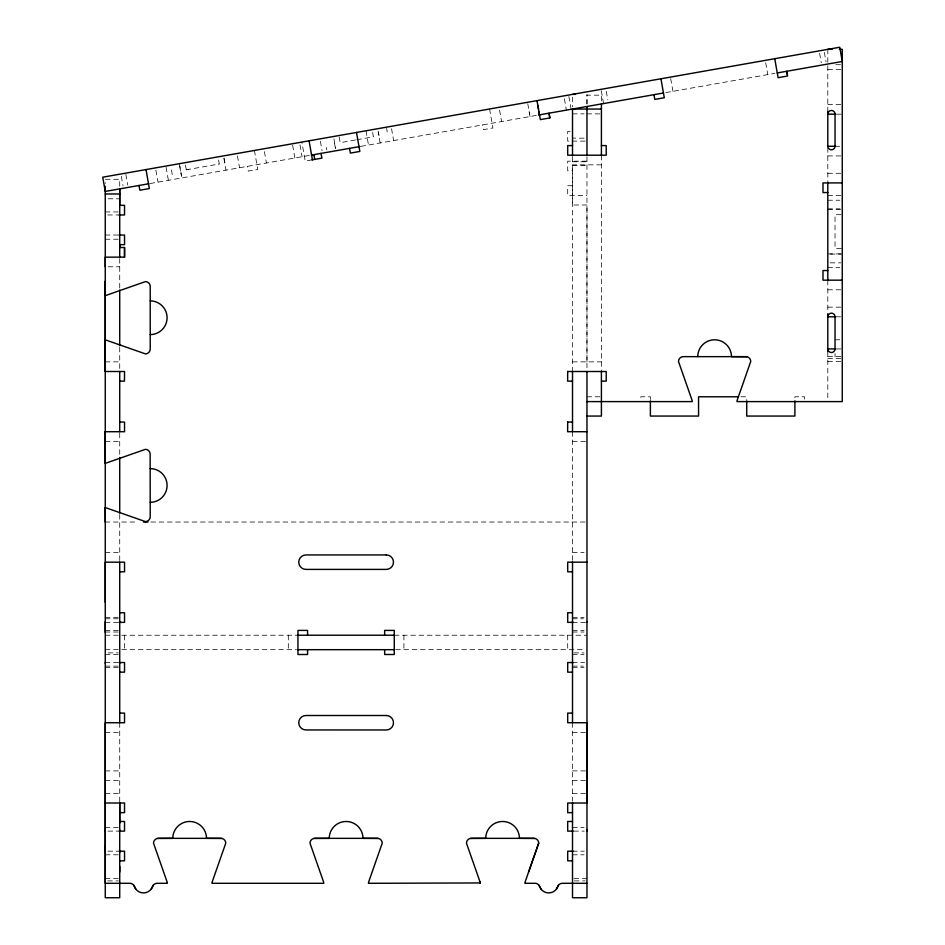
<?xml version="1.0" encoding="UTF-8"?>
<svg xmlns="http://www.w3.org/2000/svg" width="945" height="945" viewBox="0 0 945 945"><rect width="100%" height="100%" fill="white"/><g stroke="black" fill="none" stroke-linecap="round" stroke-linejoin="round"><path stroke-width="0.71" stroke-dasharray="4.72 3.54" d="M119.72 258.528L119.72 288.52M586.963 361.864L586.963 204.982L572.516 204.982L572.516 155.204M586.963 104.104L586.963 94.358M186.378 169.793L185.055 163.91M187.96 169.509L188.811 169.368M218.673 164.099L219.311 163.981L218.059 156.87M186.106 169.84L219.027 164.04M355.426 139.99L340.2 142.671L339.16 136.742M356.808 139.742L373.405 136.812L372.365 130.882M150.101 183.531L309.972 155.334M360.86 146.369L537.138 115.278M665.823 92.586L774.9 73.356M311.98 159.87L305.2 161.075L301.857 142.093M380.185 142.955L378.201 132.3M584.081 138.183L572.516 138.1M835.841 64.697L842.255 64.697M827.808 69.505L842.255 69.505M827.808 104.541L842.255 104.541M572.516 113.861L584.069 113.861M586.963 113.861L599.969 113.861M836.904 114.168L841.062 114.168M570.107 131.473L567.697 131.473L567.697 141.112L586.963 141.112M835.037 146.286L842.255 146.286M827.808 155.925L842.255 155.925M586.963 161.182L567.697 161.182L567.697 170.821L572.505 170.821M572.516 161.772L586.963 161.772M601.41 164.843L572.516 164.843L572.516 371.503M572.516 165.387L586.963 165.387M827.808 173.289L842.255 173.289M572.505 185.716L567.697 185.716L567.697 195.355L586.963 195.355M827.808 195.414L842.255 195.414M108.155 198.793L119.72 198.793M827.808 200.234L839.857 200.234M827.808 208.987L839.857 208.987M827.808 209.188L842.255 209.188M105.261 211.94L118.267 211.94M841.062 214.68L835.037 214.68L835.037 248.405L842.255 248.405M107.671 214.964L119.72 214.964M105.261 235.033L118.515 235.033M105.261 239.239L119.72 239.239M827.808 253.898L842.255 253.898M830.218 254.099L842.255 254.099M830.218 262.852L840.92 262.852M108.155 266.785L119.72 266.785M827.808 267.671L839.857 267.671M827.808 289.796L842.255 289.796M827.808 307.16L842.255 307.16M835.841 316.799L842.255 316.799M835.037 339.787L840.814 339.787M836.904 348.918L841.062 348.918M827.808 356.643L842.255 356.643M827.808 358.545L842.255 358.545M827.808 361.462L842.255 361.462M105.261 361.864L119.72 361.864M572.516 361.864L601.41 361.864M586.963 396.782L599.969 396.782M740.88 396.782L746.727 396.782L746.727 399.534M105.261 441.339L119.72 441.339M572.516 441.339L586.963 441.339M105.19 522.03L137.675 522.03M150.857 522.03L585.416 522.03M105.261 552.53L119.72 552.53M572.516 552.53L584.069 552.53M105.261 617.569L118.267 617.569M572.516 617.569L584.069 617.569M105.261 618.762L118.515 618.762M572.516 618.762L583.348 618.762M105.261 622.377L118.515 622.377M572.516 622.377L586.963 622.377M105.261 630.409L118.267 630.409M572.516 630.409L584.069 630.409M105.261 632.016L118.267 632.016M572.516 632.016L584.069 632.016M105.261 635.229L297.947 635.229M394.278 635.229L586.963 635.229M105.261 649.676L296.565 649.676M395.66 649.676L584.211 649.676M108.155 652.889L118.267 652.889M573.958 652.889L584.069 652.889M105.261 654.495L118.267 654.495M572.516 654.495L584.069 654.495M105.261 662.528L119.72 662.528M572.516 662.528L584.553 662.528M105.261 666.13L118.515 666.13M572.516 666.13L583.348 666.13M105.261 667.335L118.267 667.335M572.516 667.335L584.069 667.335M105.261 732.363L119.72 732.363M572.516 732.363L586.963 732.363M105.261 770.907L119.72 770.907M572.516 770.907L586.963 770.907M105.261 780.535L119.72 780.535M572.516 780.535L586.963 780.535M105.261 793.387L119.72 793.387M572.516 793.387L586.963 793.387M105.261 827.501L118.267 827.501M572.516 827.501L584.069 827.501M107.966 831.116L118.468 831.116M573.757 831.116L584.258 831.116M107.966 851.185L118.468 851.185M572.552 851.185L584.258 851.185M105.261 854.8L118.267 854.8M572.516 854.8L584.069 854.8M105.261 878.484L118.373 878.484M573.958 878.484L586.963 878.484M107.671 880.894L118.373 880.894M574.324 880.894L585.156 880.894M824.347 52.412L826.024 61.897M819.61 53.251L821.288 62.736M765.686 62.76L767.777 74.62M670.678 78.529L672.946 91.334M606.288 91.346L607.789 99.886M601.292 90.767L603.548 103.572M568.866 96.484L571.123 109.289M564.378 98.741L566.386 110.128M527.783 103.726L530.015 116.542M529.188 111.793L529.602 114.168M499.562 110.163L501.571 121.551M489.581 108.994L492.924 127.965L483.438 129.642L482.6 124.894M391.549 128.721L393.64 140.581M386.599 128.378L387.226 131.934M378.189 131.083L379.028 135.82M365.998 130.788L368.503 145.022M333.951 138.88L335.617 148.365M334.589 143.664L335.593 149.357M326.391 147.55L326.805 149.924M320.39 141.277L322.068 150.763M300.002 144.868L302.093 156.728M292.619 145.187L294.875 158.004M264.411 151.637L266.419 163.012M254.418 150.456L257.761 169.438L248.275 171.104L247.436 166.367M237.443 155.901L239.534 167.761M224.083 158.252L225.347 165.363M223.894 158.287L225.985 170.147M179.432 163.686L181.936 177.908L180.908 173.207M179.656 166.084L180.495 170.832M171.458 169.982L172.285 174.719M166.084 167.253L168.387 180.306M155.913 170.277L158.004 182.137M125.874 174.352L127.764 185.019M121.35 176.372L123.015 185.858M835.037 353.584L835.037 356.643M827.808 49.329L827.808 112.798M827.808 147.668L827.808 182.917M827.808 280.169L827.808 315.417M827.808 351.67L827.808 401.601M804.526 399.192L804.526 396.782L794.899 396.782L794.899 399.534M650.384 399.534L650.384 396.782L640.745 396.782L640.745 399.192M601.41 100.914L601.41 95.161L586.963 95.161L586.963 103.785M601.41 155.204L601.41 371.503M586.963 156.587L586.963 371.503M572.516 97.146L572.516 106.891M572.516 431.711L572.516 562.169M572.516 722.736L572.516 801.195M567.697 635.229L567.697 649.676M403.917 635.229L403.917 649.676M288.308 635.229L288.308 649.676M124.539 635.229L124.539 649.676M119.72 186.26L119.72 179.29L105.261 179.29L105.261 183.472M119.72 347.193L119.72 370.121M119.72 433.082L119.72 455.974M119.72 514.493L119.72 562.169M119.72 722.736L119.72 803.014"/><path stroke-width="1.42" d="M105.261 663.177L105.261 662.528M105.261 632.418L105.261 621.727M105.261 602.308L105.261 562.169L124.539 562.169L124.539 571.808L119.72 571.808M105.261 361.864L105.261 257.158L124.539 257.158L124.539 247.519L119.72 247.519L119.72 244.66L124.527 244.66L124.527 235.033L119.023 235.033M119.72 872.058L119.72 866.435M119.72 823.083L119.72 803.014M119.72 188.882L119.72 205.325L124.539 205.325L124.527 214.964L119.023 214.964M119.72 852.52L119.72 851.185M119.72 663.177L119.72 662.528M572.516 622.377L572.516 621.727M586.963 831.116L586.963 829.781M586.963 622.377L586.963 621.727M586.963 109.679L586.963 106.891M528.538 872.235L538.709 843.153A4.819 4.819 0 0 0 533.89 838.345L471.271 838.345A4.819 4.819 0 0 0 466.452 843.153L480.025 881.921A4.772 4.772 0 0 1 480.214 882.949L368.467 883.303A4.796 4.796 0 0 1 368.668 881.921L382.241 843.153A4.819 4.819 0 0 0 377.421 838.345L314.803 838.345A4.819 4.819 0 0 0 309.984 843.153L323.556 881.921A4.796 4.796 0 0 1 323.757 883.303L211.999 883.303A4.819 4.819 0 0 1 212.2 881.909L225.772 843.153A4.819 4.819 0 0 0 220.953 838.345L158.335 838.345A4.819 4.819 0 0 0 153.515 843.153L167.088 881.921A4.772 4.772 0 0 1 167.289 883.303L157.13 883.303A4.819 4.819 0 0 0 152.582 886.516A9.639 9.639 0 0 1 134.414 886.516A4.819 4.819 0 0 0 129.878 883.303L105.261 883.303L105.261 722.736L124.539 722.736L124.539 713.097L119.72 713.097M538.709 843.153L525.148 881.921A4.819 4.819 0 0 0 524.947 883.303L535.106 883.303A4.819 4.819 0 0 1 539.642 886.505A9.639 9.639 0 0 0 557.81 886.516A4.819 4.819 0 0 1 562.346 883.303L586.963 883.303M151.224 889.056L153.267 885.241M556.451 889.056L558.483 885.241M148.743 183.767L105.249 191.433L102.745 177.199L839.751 47.25L842.255 61.484L777.274 72.942M311.425 155.086L360.01 146.51M538.473 115.042L663.449 93.012M311.98 159.87L321.902 158.122L321.064 153.385M549.199 114.38L548.998 113.187L549.848 117.936L540.339 119.613L537.835 105.379M157.461 838.416L172.781 838.345A16.856 16.856 0 0 1 189.65 821.477A16.856 16.856 0 0 1 206.506 838.345L221.827 838.416M313.929 838.416L329.25 838.345A16.856 16.856 0 0 1 346.118 821.477A16.856 16.856 0 0 1 362.974 838.345L378.295 838.416M470.397 838.416L485.718 838.345A16.856 16.856 0 0 1 502.586 821.477A16.856 16.856 0 0 1 519.443 838.345L534.775 838.416M827.808 49.329L832.143 49.329M839.373 49.329L842.255 49.329L842.255 401.601L736.97 401.601A4.808 4.808 0 0 1 737.171 400.231L750.743 361.462A4.819 4.819 0 0 0 745.924 356.643L683.306 356.643A4.819 4.819 0 0 0 678.486 361.462L692.047 400.231A4.843 4.843 0 0 1 692.248 401.601L586.963 401.601M572.516 94.358L575.399 94.358M601.41 109.041L572.516 109.041L572.516 155.878M835.841 114.168L827.808 114.168A3.615 3.615 0 0 1 831.423 110.459A3.615 3.615 0 0 1 835.037 114.073L835.037 146.286M572.516 145.577L567.697 145.577L567.697 155.204L606.229 155.204L606.229 145.577L601.41 145.577M835.569 146.286L827.808 146.286L827.808 111.415M842.255 182.917L822.989 182.917L822.989 192.556L827.808 192.556M105.261 193.985L119.72 193.985M827.808 270.53L822.989 270.53L822.989 280.169L842.255 280.169M835.569 316.799L827.808 316.799A3.615 3.615 0 0 1 831.423 313.185A3.615 3.615 0 0 1 835.037 316.799L835.037 348.918A3.615 3.615 0 0 1 831.423 352.52A3.615 3.615 0 0 1 827.808 348.918L835.841 348.918M105.261 371.503L124.539 371.503L124.456 381.13L119.637 381.13M567.614 371.503L606.229 371.503L606.229 381.13L601.41 381.13M572.516 381.13L567.614 381.13L567.697 371.503M737.962 396.782L698.556 396.782L698.556 416.06L650.384 416.06L650.384 400.916M586.963 416.06L601.41 416.06L601.41 371.503M119.637 422.072L124.539 422.072L124.539 431.711L105.261 431.711M567.614 422.072L572.516 422.072M586.963 431.711L567.614 431.711L567.697 422.072M105.261 522.03L105.19 507.819M143.486 522.03L147.987 522.03M586.963 562.169L567.697 562.169L567.697 571.808L572.516 571.808M119.72 612.75L124.539 612.75L124.539 622.377L119.035 622.377M572.516 612.75L567.697 612.75L567.697 622.377L573.202 622.377M297.947 635.229L394.278 635.229M297.947 649.676L394.278 649.676M119.035 662.528L124.539 662.528L124.539 672.155L119.72 672.155M573.202 662.528L567.697 662.528L567.697 672.155L572.516 672.155M572.516 713.097L567.697 713.097L567.697 722.736L586.963 722.736L586.963 803.014L567.697 803.014L567.697 812.653L572.516 812.653M105.261 803.014L124.539 803.014L124.527 812.653L119.72 812.653M119.72 821.477L124.539 821.477L124.527 831.116L119.023 831.116M572.516 821.477L567.697 821.477L567.697 831.116L573.202 831.116M119.023 851.185L124.539 851.185L124.539 860.824L119.72 860.824M573.202 851.185L567.697 851.185L567.697 860.824L572.516 860.824M746.798 356.726L731.465 356.643A16.856 16.856 0 0 0 714.609 339.787A16.856 16.856 0 0 0 697.753 356.643M538.969 885.241L541.001 889.056M133.741 885.241L135.773 889.056M786.961 72.458L786.76 71.265L787.598 76.013L778.101 77.679L774.758 58.708M787.173 73.639L787.386 74.82M660.945 78.778L664.288 97.748L654.802 99.426L653.964 94.677M549.411 115.562L549.836 117.936M536.996 100.631L538.508 109.171M539.004 112.018L539.512 114.865M356.501 132.454L359.856 151.436L350.371 153.102L349.532 148.365M313.858 154.649L314.697 159.398M309.074 140.829L312.417 159.799M146.014 169.58L149.357 188.551L139.872 190.228L139.033 185.48M572.516 662.528L572.516 663.177M119.72 621.727L119.72 622.377M119.72 829.781L119.72 831.116M105.261 829.781L105.261 831.116M827.808 182.917L827.808 280.169M827.808 314.047L827.808 351.67M794.899 400.916L794.899 416.06L746.727 416.06L746.727 400.916M601.41 103.785L601.41 155.204M586.963 106.667L586.963 155.204M586.963 371.503L586.963 897.75L572.516 897.75L572.516 802.671M572.516 371.503L572.516 431.711M572.516 562.169L572.516 722.736M384.65 635.229L384.65 630.409L394.278 630.409L394.278 654.495L384.65 654.495L384.65 649.676M307.574 635.229L307.574 630.409L297.947 630.409L297.947 654.495L307.574 654.495L307.574 649.676M124.539 247.519L124.539 257.158M119.72 189.047L119.72 257.158M119.72 289.985L119.72 345.728M119.72 371.503L119.72 431.711M119.72 457.439L119.72 513.029M119.72 562.169L119.72 722.736M119.72 802.671L119.72 897.75L105.261 897.75L105.261 281.185L105.19 295.383M105.261 186.26L105.261 266.785M105.19 340.106L105.19 371.503M105.19 431.711L105.19 463.097M105.261 846.165L105.261 851.185M835.037 146.191A3.615 3.615 0 0 1 831.423 149.794A3.615 3.615 0 0 1 827.808 146.191M480.025 881.921A4.819 4.819 0 0 1 480.225 883.303M105.261 507.819A4.819 4.819 0 0 1 106.643 508.02L145.412 521.593A4.819 4.819 0 0 0 150.22 516.773L150.149 454.155A4.819 4.819 0 0 0 145.412 449.336L106.643 462.896A4.819 4.819 0 0 1 105.261 463.097M150.22 468.602A16.856 16.856 0 0 1 167.088 485.458A16.856 16.856 0 0 1 150.22 502.315M105.261 340.106A4.819 4.819 0 0 1 106.643 340.306L145.412 353.879A4.819 4.819 0 0 0 150.22 349.059L150.22 286.441A4.819 4.819 0 0 0 145.412 281.622L106.643 295.183A4.819 4.819 0 0 1 105.261 295.383M150.22 300.888A16.856 16.856 0 0 1 167.088 317.744A16.856 16.856 0 0 1 150.22 334.601M386.257 554.939L305.967 554.939A7.229 7.229 0 0 0 298.75 562.169A7.229 7.229 0 0 0 305.967 569.398L386.257 569.398A7.229 7.229 0 0 0 393.486 562.169A7.229 7.229 0 0 0 386.257 554.939M386.257 715.507L305.967 715.507A7.229 7.229 0 0 0 298.75 722.736A7.229 7.229 0 0 0 305.967 729.953L386.257 729.965A7.229 7.229 0 0 0 393.486 722.736A7.229 7.229 0 0 0 386.257 715.507"/></g></svg>
